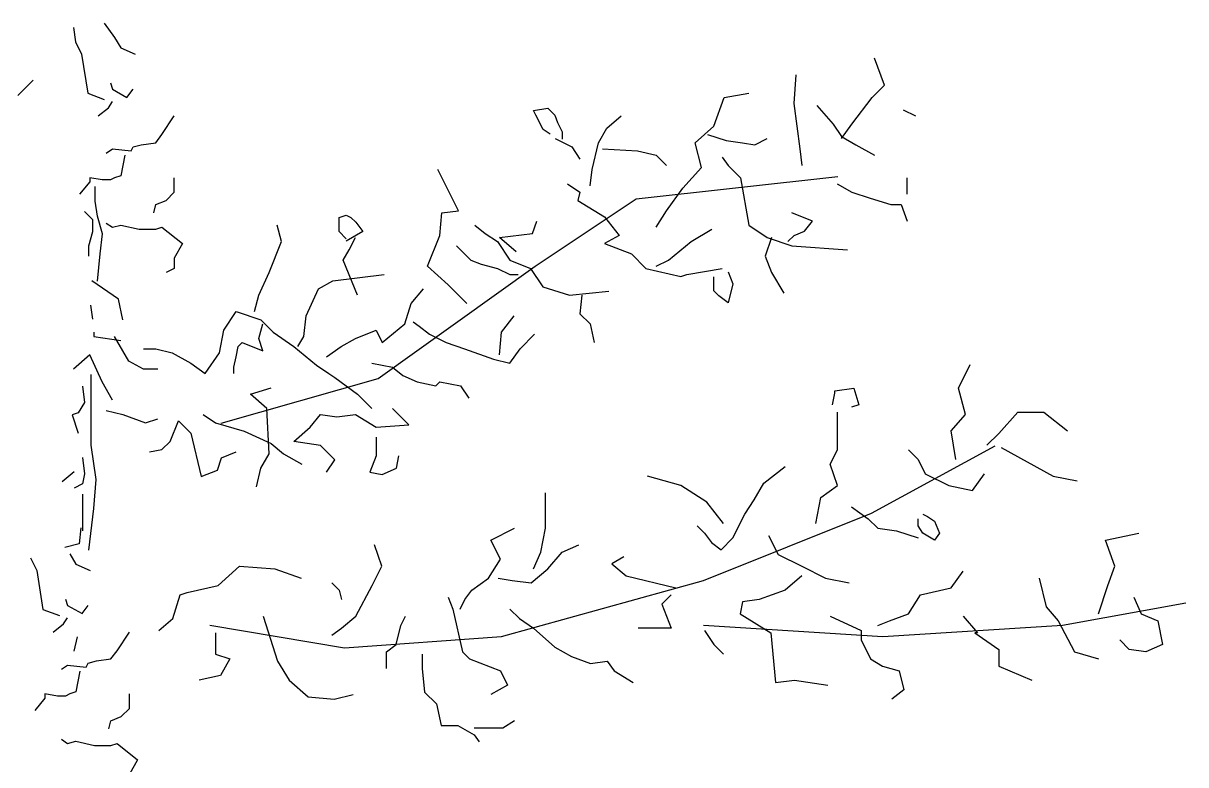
# Model space of a CAD drawing. Header units: millimetres. Extents: x 87938 to 265635, y 330093 to 434310.
# Drawn here: x 259083 to 261757, y 354488 to 356195 of the extents above; entities that cross this region are included whole.
import ezdxf

# ---------------------------------------------------------------- set-up
doc = ezdxf.new("R2010")
doc.units = ezdxf.units.MM

# ---------------------------------------------------------------- blocks, each defined once
blk = doc.blocks.new('A$C51134F3F')
for p, q in [((2705.7, 7226.1), (2710.4, 7192.9)), ((2776.8, 7235.5), (2800.4, 7202.4)), ((2800.4, 7202.4), (2814.7, 7178.7)), ((2710.4, 7192.9), (2724.6, 7164.4)), ((2814.7, 7178.7), (2847.8, 7164.4)), ((2724.6, 7164.4), (2738.9, 7074.4)), ((4572.3, 7093.3), (4548.6, 7154.9)), ((4363.9, 7050.6), (4368.6, 7117)), ((2577.6, 7069.4), (2613, 7104.8)), ((2791, 7098.1), (2795.7, 7083.8)), ((4543.9, 7064.9), (4572.3, 7093.3)), ((2738.9, 7074.4), (2776.8, 7060.1)), ((2795.7, 7083.8), (2828.9, 7064.9)), ((2828.9, 7064.9), (2843.1, 7083.8)), ((4179.1, 6998.5), (4202.8, 7064.9)), ((4202.8, 7064.9), (4259.6, 7074.4)), ((4496.5, 7003.2), (4543.9, 7064.9)), ((2762.5, 7022.2), (2786.2, 7041.2)), ((2786.2, 7041.2), (2795.7, 7055.4)), ((3764.6, 7034.6), (3797.4, 7040.1)), ((3770.1, 7023.7), (3764.6, 7034.6)), ((3797.4, 7040.1), (3813.8, 7023.7)), ((4378.1, 6946.3), (4363.9, 7050.6)), ((4416, 7045.9), (4453.9, 7003.2)), ((4615, 7036.4), (4643.4, 7022.2)), ((2909.4, 6979.5), (2937.8, 7022.2)), ((3786.5, 6990.9), (3770.1, 7023.7)), ((3813.8, 7023.7), (3819.2, 7007.3)), ((3932.7, 6993.8), (3965.9, 7022.2)), ((3802.8, 6980), (3786.5, 6990.9)), ((3819.2, 7007.3), (3830.1, 6985.4)), ((3830.1, 6985.4), (3830.1, 6974.5)), ((3913.8, 6960.6), (3932.7, 6993.8)), ((4136.5, 6960.6), (4179.1, 6998.5)), ((4453.9, 7003.2), (4472.8, 6974.8)), ((4472.8, 6970), (4496.5, 7003.2)), ((2843.1, 6951.1), (2862, 6955.8)), ((2862, 6955.8), (2895.2, 6960.6)), ((2895.2, 6960.6), (2909.4, 6979.5)), ((3814.3, 6970), (3852.2, 6951.1)), ((3830.1, 6974.5), (3830.1, 6969.1)), ((3899.6, 6898.9), (3913.8, 6960.6)), ((4150.7, 6903.7), (4136.5, 6960.6)), ((4164.9, 6979.5), (4207.5, 6965.3)), ((4207.5, 6965.3), (4245.4, 6960.6)), ((4245.4, 6960.6), (4273.9, 6955.8)), ((4273.9, 6955.8), (4302.3, 6970)), ((4472.8, 6974.8), (4506, 6955.8)), ((4506, 6955.8), (4548.6, 6932.1)), ((2781.5, 6936.9), (2795.7, 6946.3)), ((2795.7, 6946.3), (2838.3, 6941.6)), ((2824.1, 6932.1), (2819.4, 6908.4)), ((2838.3, 6941.6), (2843.1, 6951.1)), ((3852.2, 6951.1), (3871.2, 6922.6)), ((3923.3, 6946.3), (4003.8, 6941.6)), ((4003.8, 6941.6), (4046.4, 6932.1)), ((4046.4, 6932.1), (4070.1, 6908.4)), ((4382.8, 6908.4), (4378.1, 6946.3)), ((2819.4, 6908.4), (2814.7, 6884.7)), ((4108, 6856.3), (4150.7, 6903.7)), ((4198.1, 6927.4), (4212.3, 6908.4)), ((4212.3, 6908.4), (4240.7, 6880)), ((2772, 6875.2), (2743.6, 6880)), ((2743.6, 6880), (2743.6, 6870.5)), ((2791, 6875.2), (2772, 6875.2)), ((2800.4, 6880), (2791, 6875.2)), ((2814.7, 6884.7), (2800.4, 6880)), ((2937.8, 6846.8), (2937.8, 6880)), ((3591.6, 6804.1), (3544.3, 6898.9)), ((3894.8, 6861), (3899.6, 6898.9)), ((4000.4, 6831.4), (4464.9, 6883.1)), ((4240.7, 6880), (4259.6, 6770.9)), ((4624.4, 6842), (4624.4, 6880)), ((2743.6, 6870.5), (2719.9, 6842)), ((2755.8, 6825.7), (2755.8, 6860.1)), ((3842.7, 6865.7), (3871.2, 6846.8)), ((4070.1, 6804.1), (4108, 6856.3)), ((4463.4, 6865.7), (4496.5, 6846.8)), ((2761.5, 6791.3), (2755.8, 6825.7)), ((2895.2, 6818.3), (2918.9, 6827.8)), ((2918.9, 6827.8), (2937.8, 6846.8)), ((3768.1, 6676.5), (4000.4, 6831.4)), ((3871.2, 6846.8), (3866.4, 6827.8)), ((3866.4, 6827.8), (3928, 6789.9)), ((4496.5, 6846.8), (4539.2, 6832.6)), ((4539.2, 6832.6), (4586.5, 6818.3)), ((2731.1, 6802.2), (2749.8, 6783.5)), ((2890.5, 6799.4), (2895.2, 6818.3)), ((3316.9, 6788.8), (3333.3, 6794.2)), ((3333.3, 6794.2), (3344.2, 6788.8)), ((3549, 6747.2), (3553.7, 6799.4)), ((3553.7, 6799.4), (3591.6, 6804.1)), ((4046.4, 6766.2), (4070.1, 6804.1)), ((4406.5, 6780.4), (4359.1, 6799.4)), ((4586.5, 6818.3), (4610.2, 6818.3)), ((4610.2, 6818.3), (4624.4, 6780.4)), ((2749.8, 6783.5), (2749.8, 6755.5)), ((2773, 6751.1), (2761.5, 6791.3)), ((2781.5, 6775.7), (2795.7, 6766.2)), ((2795.7, 6766.2), (2814.7, 6770.9)), ((2814.7, 6770.9), (2857.3, 6761.4)), ((3184.2, 6733), (3174.7, 6770.9)), ((3316.9, 6777.8), (3316.9, 6788.8)), ((3316.9, 6756), (3316.9, 6777.8)), ((3344.2, 6788.8), (3355.2, 6777.8)), ((3355.2, 6777.8), (3371.5, 6756)), ((3629.5, 6770.9), (3653.2, 6752)), ((3762.2, 6752), (3771.7, 6780.4)), ((3928, 6789.9), (3961.2, 6747.2)), ((4259.6, 6770.9), (4302.3, 6742.5)), ((4387.6, 6756.7), (4406.5, 6780.4)), ((2749.8, 6755.5), (2740.5, 6722.7)), ((2767.3, 6705.2), (2773, 6751.1)), ((2857.3, 6761.4), (2895.2, 6761.4)), ((2895.2, 6761.4), (2909.4, 6766.2)), ((2909.4, 6766.2), (2956.8, 6728.3)), ((3333.3, 6739.6), (3316.9, 6756)), ((3371.5, 6756), (3333.3, 6734.1)), ((3340.5, 6714), (3354.8, 6742.5)), ((3520.6, 6676.1), (3549, 6747.2)), ((3653.2, 6752), (3681.6, 6733)), ((3686.4, 6742.5), (3762.2, 6752)), ((3724.3, 6709.3), (3686.4, 6742.5)), ((3961.2, 6747.2), (3928, 6728.3)), ((4127, 6733), (4174.4, 6761.4)), ((4311.8, 6742.5), (4297.5, 6699.8)), ((4302.3, 6742.5), (4359.1, 6723.5)), ((4349.7, 6733), (4363.9, 6747.2)), ((4363.9, 6747.2), (4387.6, 6756.7)), ((2740.5, 6722.7), (2740.5, 6699.3)), ((2956.8, 6728.3), (2937.8, 6695.1)), ((3155.8, 6661.9), (3184.2, 6733)), ((3326.3, 6690.3), (3340.5, 6714)), ((3586.9, 6723.5), (3620.1, 6690.3)), ((3681.6, 6733), (3710.1, 6690.3)), ((3928, 6728.3), (3989.6, 6704.6)), ((4074.9, 6690.3), (4127, 6733)), ((4359.1, 6723.5), (4487, 6714)), ((2761.5, 6642), (2767.3, 6705.2)), ((2937.8, 6695.1), (2937.8, 6671.4)), ((3359.5, 6609.7), (3326.3, 6690.3)), ((3620.1, 6690.3), (3643.7, 6680.8)), ((3710.1, 6690.3), (3757.5, 6671.4)), ((3989.6, 6704.6), (4022.8, 6671.4)), ((4046.4, 6676.1), (4074.9, 6690.3)), ((4297.5, 6699.8), (4311.8, 6661.9)), ((2937.8, 6671.4), (2918.9, 6661.9)), ((3132.1, 6609.7), (3155.8, 6661.9)), ((3406.8, 6418.2), (3768.1, 6676.5)), ((3567.9, 6633.4), (3520.6, 6676.1)), ((3643.7, 6680.8), (3681.6, 6671.4)), ((3681.6, 6671.4), (3710.1, 6657.1)), ((3757.5, 6671.4), (3785.9, 6628.7)), ((4022.8, 6671.4), (4103.3, 6652.4)), ((4117.5, 6657.1), (4198.1, 6671.4)), ((4212.3, 6663.1), (4223.2, 6635.8)), ((4311.8, 6661.9), (4340.2, 6614.5)), ((2809.9, 6600.2), (2748.3, 6642.9)), ((3269.5, 6624), (3302.6, 6642.9)), ((3302.6, 6642.9), (3421.1, 6657.1)), ((3610.6, 6590.8), (3567.9, 6633.4)), ((3710.1, 6657.1), (3729, 6657.1)), ((4103.3, 6652.4), (4117.5, 6657.1)), ((4179.6, 6646.7), (4179.6, 6652.2)), ((4179.6, 6619.4), (4179.6, 6646.7)), ((4223.2, 6635.8), (4212.3, 6592.1)), ((3122.6, 6571.8), (3132.1, 6609.7)), ((3241, 6562.3), (3269.5, 6624)), ((3482.7, 6590.8), (3511.1, 6624)), ((3785.9, 6628.7), (3847.5, 6609.7)), ((3847.5, 6609.7), (3937.5, 6619.2)), ((3875.9, 6609.7), (3871.2, 6567.1)), ((4190.5, 6608.5), (4179.6, 6619.4)), ((4212.3, 6592.1), (4190.5, 6608.5)), ((2745.1, 6587), (2749.8, 6554.3)), ((2819.4, 6552.8), (2809.9, 6600.2)), ((3468.5, 6543.4), (3482.7, 6590.8)), ((3051.5, 6529.1), (3080, 6571.8)), ((3080, 6571.8), (3136.8, 6552.8)), ((3236.3, 6514.9), (3241, 6562.3)), ((3691.1, 6524.4), (3719.5, 6562.3)), ((3871.2, 6567.1), (3894.8, 6543.4)), ((3042.1, 6477), (3051.5, 6529.1)), ((3132.1, 6510.2), (3141.6, 6543.4)), ((3136.8, 6552.8), (3165.2, 6524.4)), ((3354.8, 6510.2), (3402.1, 6529.1)), ((3402.1, 6529.1), (3416.3, 6500.7)), ((3416.3, 6500.7), (3468.5, 6543.4)), ((3487.4, 6548.1), (3501.6, 6538.6)), ((3501.6, 6538.6), (3525.3, 6519.7)), ((3894.8, 6543.4), (3904.3, 6500.7)), ((2753.1, 6524.4), (2753.1, 6514.9)), ((2753.1, 6514.9), (2814.7, 6505.4)), ((2819.4, 6481.7), (2800.4, 6514.9)), ((3084.7, 6491.2), (3094.2, 6500.7)), ((3094.2, 6500.7), (3141.6, 6481.7)), ((3141.6, 6481.7), (3132.1, 6510.2)), ((3165.2, 6524.4), (3212.6, 6491.2)), ((3222.1, 6491.2), (3236.3, 6514.9)), ((3321.6, 6491.2), (3354.8, 6510.2)), ((3525.3, 6519.7), (3563.2, 6500.7)), ((3563.2, 6500.7), (3605.8, 6486.5)), ((3686.4, 6472.2), (3691.1, 6524.4)), ((3733.8, 6486.5), (3766.9, 6519.7)), ((2833.6, 6458), (2819.4, 6481.7)), ((2866.8, 6486.5), (2895.2, 6486.5)), ((2895.2, 6486.5), (2933.1, 6477)), ((2933.1, 6477), (2975.7, 6453.3)), ((3008.9, 6429.6), (3042.1, 6477)), ((3080, 6467.5), (3084.7, 6491.2)), ((3212.6, 6491.2), (3264.7, 6448.5)), ((3288.4, 6467.5), (3321.6, 6491.2)), ((3605.8, 6486.5), (3672.2, 6462.8)), ((3710.1, 6453.3), (3733.8, 6486.5)), ((2743.6, 6472.2), (2705.7, 6439.1)), ((2772, 6410.6), (2743.6, 6472.2)), ((2866.8, 6439.1), (2833.6, 6458)), ((2975.7, 6453.3), (3008.9, 6429.6)), ((3075.2, 6443.8), (3080, 6467.5)), ((3264.7, 6448.5), (3293.2, 6429.6)), ((3392.7, 6453.3), (3440, 6443.8)), ((3672.2, 6462.8), (3710.1, 6453.3)), ((4741.9, 6395.4), (4769.2, 6450)), ((2747, 6387.9), (2747, 6427.2)), ((2899.9, 6439.1), (2866.8, 6439.1)), ((3075.2, 6429.6), (3075.2, 6443.8)), ((3293.2, 6429.6), (3307.4, 6420.1)), ((3307.4, 6420.1), (3359.5, 6382.2)), ((3440, 6443.8), (3463.7, 6424.8)), ((3463.7, 6424.8), (3496.9, 6410.6)), ((2726.4, 6399.9), (2731.1, 6362.4)), ((2795.7, 6367.9), (2772, 6410.6)), ((3045.5, 6314.9), (3406.8, 6418.2)), ((3113.1, 6382.2), (3160.5, 6396.4)), ((3496.9, 6410.6), (3539.5, 6401.1)), ((3539.5, 6401.1), (3549, 6410.6)), ((3549, 6410.6), (3596.4, 6401.1)), ((3596.4, 6401.1), (3615.3, 6372.7)), ((4458, 6389.9), (4501.7, 6395.4)), ((4501.7, 6395.4), (4512.6, 6357.2)), ((4758.3, 6335.3), (4741.9, 6395.4)), ((2747, 6326.1), (2747, 6387.9)), ((3151, 6349), (3113.1, 6382.2)), ((3359.5, 6382.2), (3392.7, 6349)), ((4452.5, 6357.2), (4458, 6384.5)), ((4458, 6384.5), (4458, 6389.9)), ((2717.1, 6339.1), (2703.1, 6334.4)), ((2731.1, 6362.4), (2717.1, 6339.1)), ((2781.5, 6344.2), (2819.4, 6334.8)), ((3155.8, 6244.7), (3151, 6349)), ((3477.9, 6311), (3440, 6349)), ((4463.5, 6253.4), (4463.5, 6340.8)), ((4512.6, 6357.2), (4496.2, 6351.7)), ((4834.7, 6291.6), (4878.4, 6340.8)), ((4878.4, 6340.8), (4938.4, 6340.8)), ((4938.4, 6340.8), (4993, 6297.1)), ((2703.1, 6334.4), (2717.1, 6292.3)), ((2747, 6264.4), (2747, 6326.1)), ((2819.4, 6334.8), (2871.5, 6315.8)), ((2871.5, 6315.8), (2899.9, 6325.3)), ((2928.4, 6273.1), (2947.3, 6320.5)), ((2947.3, 6320.5), (2975.7, 6292.1)), ((3004.2, 6334.8), (3032.6, 6315.8)), ((3032.6, 6315.8), (3098.9, 6296.8)), ((3250.5, 6306.3), (3274.2, 6334.8)), ((3274.2, 6334.8), (3312.1, 6330)), ((3312.1, 6330), (3354.8, 6334.8)), ((3354.8, 6334.8), (3402.1, 6306.3)), ((4725.5, 6297.1), (4758.3, 6335.3)), ((2975.7, 6292.1), (2999.4, 6192.5)), ((3098.9, 6296.8), (3160.5, 6268.4)), ((3212.6, 6273.1), (3250.5, 6306.3)), ((3402.1, 6306.3), (3477.9, 6311)), ((4736.4, 6231.5), (4725.5, 6297.1)), ((4807.4, 6264.3), (4834.7, 6291.6)), ((2758.2, 6185.8), (2747, 6264.4)), ((2909.4, 6254.2), (2928.4, 6273.1)), ((3160.5, 6268.4), (3188.9, 6244.7)), ((3274.2, 6263.6), (3212.6, 6273.1)), ((3307.4, 6230.4), (3274.2, 6263.6)), ((3402.1, 6282.6), (3402.1, 6239.9)), ((4542.4, 6108.3), (4826.3, 6263.3)), ((4840.2, 6258.8), (4900.2, 6226)), ((2726.4, 6236.1), (2731.1, 6198.7)), ((2881, 6249.4), (2909.4, 6254.2)), ((3037.3, 6206.7), (3046.8, 6235.2)), ((3046.8, 6235.2), (3080, 6249.4)), ((3136.8, 6211.5), (3155.8, 6244.7)), ((3188.9, 6244.7), (3231.6, 6221)), ((3402.1, 6239.9), (3387.9, 6202)), ((3449.5, 6211.5), (3454.2, 6239.9)), ((4447.1, 6220.6), (4463.5, 6253.4)), ((4627.2, 6253.4), (4649.1, 6231.5)), ((2999.4, 6192.5), (3037.3, 6206.7)), ((3127.3, 6168.8), (3136.8, 6211.5)), ((3288.4, 6202), (3307.4, 6230.4)), ((3416.3, 6197.3), (3449.5, 6211.5)), ((4294.2, 6176.9), (4343.3, 6215.1)), ((4463.5, 6171.4), (4447.1, 6220.6)), ((4649.1, 6231.5), (4665.5, 6198.7)), ((4900.2, 6226), (4960.3, 6193.3)), ((2707.7, 6203.4), (2679.7, 6180)), ((2731.1, 6198.7), (2726.4, 6175.3)), ((2752.6, 6118.4), (2758.2, 6185.8)), ((3387.9, 6202), (3416.3, 6197.3)), ((4103.1, 6171.4), (4026.7, 6193.3)), ((4665.5, 6198.7), (4720.1, 6171.4)), ((4774.6, 6160.5), (4801.9, 6198.7)), ((4960.3, 6193.3), (5014.9, 6182.3)), ((2726.4, 6175.3), (2707.7, 6165.9)), ((2726.4, 6151.9), (2726.4, 6095.8)), ((3791.9, 6073.1), (3791.9, 6155)), ((4163.2, 6133.2), (4103.1, 6171.4)), ((4272.4, 6138.6), (4294.2, 6176.9)), ((4425.2, 6144.1), (4463.5, 6171.4)), ((4720.1, 6171.4), (4774.6, 6160.5)), ((4201.4, 6084), (4163.2, 6133.2)), ((4250.5, 6105.8), (4272.4, 6138.6)), ((4414.3, 6084), (4425.2, 6144.1)), ((2741.4, 6023), (2752.6, 6118.4)), ((4155.2, 5953.3), (4542.4, 6108.3)), ((4223.2, 6051.2), (4250.5, 6105.8)), ((4496.2, 6122.2), (4534.4, 6094.9)), ((4660, 6105.8), (4670.9, 6100.4)), ((4670.9, 6100.4), (4687.3, 6089.5)), ((2723.1, 6074.2), (2718.9, 6037.2)), ((2726.4, 6095.8), (2726.4, 6067.7)), ((3666.4, 6045.7), (3720.9, 6073.1)), ((3781, 6018.4), (3791.9, 6073.1)), ((4141.3, 6078.5), (4157.7, 6062.1)), ((4534.4, 6094.9), (4556.3, 6073.1)), ((4556.3, 6073.1), (4599.9, 6067.6)), ((4649.1, 6078.5), (4649.1, 6094.9)), ((4660, 6062.1), (4649.1, 6078.5)), ((4687.3, 6089.5), (4698.2, 6062.1)), ((3688.2, 6002), (3666.4, 6045.7)), ((4157.7, 6062.1), (4174.1, 6040.3)), ((4195.9, 6023.9), (4223.2, 6051.2)), ((4305.1, 6056.7), (4327, 6013)), ((4599.9, 6067.6), (4649.1, 6051.2)), ((4687.3, 6045.7), (4660, 6062.1)), ((4698.2, 6062.1), (4687.3, 6045.7)), ((5080.4, 6045.7), (5156.8, 6062.1)), ((5102.2, 5985.7), (5080.4, 6045.7)), ((2718.9, 6037.2), (2686, 6029)), ((3415.2, 5985.7), (3398.8, 6034.8)), ((3764.6, 5980.2), (3781, 6018.4)), ((3797.4, 5980.2), (3830.1, 6018.4)), ((3830.1, 6018.4), (3868.4, 6034.8)), ((4174.1, 6040.3), (4195.9, 6023.9)), ((2607.2, 6004.9), (2621.4, 5976.4)), ((2697.2, 6014.4), (2711.4, 5990.7)), ((3660.9, 5958.3), (3688.2, 6002)), ((3972.1, 6007.5), (3944.8, 5991.1)), ((4327, 6013), (4381.6, 5985.7)), ((2621.4, 5976.4), (2635.6, 5886.4)), ((2711.4, 5990.7), (2744.6, 5976.4)), ((3038.5, 5941.9), (3087.6, 5985.7)), ((3087.6, 5985.7), (3169.5, 5980.2)), ((3169.5, 5980.2), (3229.6, 5958.3)), ((3393.4, 5941.9), (3415.2, 5985.7)), ((3759.2, 5947.4), (3797.4, 5980.2)), ((3944.8, 5991.1), (3977.5, 5963.8)), ((4381.6, 5985.7), (4436.2, 5958.3)), ((4725.5, 5936.5), (4752.8, 5974.7)), ((5085.8, 5941.9), (5102.2, 5985.7)), ((2967.5, 5925.6), (3038.5, 5941.9)), ((3300.6, 5947.4), (3316.9, 5931)), ((3355.2, 5870.9), (3393.4, 5941.9)), ((3622.7, 5931), (3660.9, 5958.3)), ((3682.7, 5958.3), (3715.5, 5952.9)), ((3690.7, 5824.2), (4155.2, 5953.3)), ((3715.5, 5952.9), (3759.2, 5947.4)), ((3977.5, 5963.8), (4092.2, 5936.5)), ((4381.6, 5963.8), (4343.3, 5931)), ((4436.2, 5958.3), (4490.7, 5947.4)), ((4927.5, 5958.3), (4943.9, 5892.8)), ((5064, 5876.4), (5085.8, 5941.9)), ((2934.8, 5865.5), (2951.1, 5920.1)), ((2951.1, 5920.1), (2967.5, 5925.6)), ((3316.9, 5931), (3322.4, 5909.2)), ((3568.1, 5914.6), (3579, 5887.3)), ((3606.3, 5909.2), (3622.7, 5931)), ((4081.3, 5920.1), (4059.4, 5898.2)), ((4343.3, 5931), (4283.3, 5909.2)), ((4627.2, 5876.4), (4654.5, 5920.1)), ((4654.5, 5920.1), (4725.5, 5936.5)), ((5145.9, 5914.6), (5162.3, 5876.4)), ((2635.6, 5886.4), (2673.5, 5872.1)), ((2687.7, 5910.1), (2692.5, 5895.8)), ((2692.5, 5895.8), (2725.6, 5876.9)), ((2725.6, 5876.9), (2739.8, 5895.8)), ((3579, 5887.3), (3600.8, 5789)), ((3595.4, 5887.3), (3606.3, 5909.2)), ((3710, 5887.3), (3731.9, 5865.5)), ((4059.4, 5898.2), (4081.3, 5843.6)), ((4245.1, 5903.7), (4239.6, 5876.4)), ((4283.3, 5909.2), (4245.1, 5903.7)), ((4943.9, 5892.8), (4971.2, 5860)), ((4981.1, 5850), (5265, 5901.7)), ((2683, 5853.2), (2692.5, 5867.4)), ((2902, 5838.1), (2934.8, 5865.5)), ((3142.2, 5870.9), (3175, 5767.1)), ((3322.4, 5843.6), (3355.2, 5870.9)), ((3458.9, 5849.1), (3469.8, 5870.9)), ((3731.9, 5865.5), (3764.6, 5843.6)), ((4239.6, 5876.4), (4310.6, 5832.7)), ((4447.1, 5870.9), (4518, 5838.1)), ((4556.3, 5849.1), (4583.6, 5860)), ((4583.6, 5860), (4627.2, 5876.4)), ((4752.8, 5870.9), (4785.6, 5832.7)), ((4971.2, 5860), (5009.4, 5789)), ((5162.3, 5876.4), (5200.5, 5860)), ((5200.5, 5860), (5211.4, 5805.4)), ((2659.3, 5834.2), (2683, 5853.2)), ((2806.2, 5791.5), (2834.6, 5834.2)), ((3019.6, 5850), (3329.3, 5798.4)), ((3033, 5832.7), (3033, 5783.5)), ((3300.6, 5827.2), (3322.4, 5843.6)), ((3448, 5805.4), (3458.9, 5849.1)), ((3764.6, 5843.6), (3813.8, 5799.9)), ((4081.3, 5843.6), (4004.8, 5843.6)), ((4155.2, 5850), (4568.2, 5824.2)), ((4157.7, 5838.1), (4179.6, 5805.4)), ((4310.6, 5832.7), (4321.5, 5717.9)), ((4518, 5838.1), (4518, 5816.3)), ((4568.2, 5824.2), (4981.1, 5850)), ((4785.6, 5832.7), (4780.1, 5832.7)), ((4780.1, 5832.7), (4834.7, 5794.4)), ((2714.8, 5823.1), (2706.6, 5790.2)), ((3329.3, 5798.4), (3690.7, 5824.2)), ((3426.1, 5789), (3448, 5805.4)), ((4179.6, 5805.4), (4201.4, 5783.5)), ((4518, 5816.3), (4539.9, 5772.6)), ((5135, 5794.4), (5113.1, 5816.3)), ((5211.4, 5805.4), (5173.2, 5789)), ((2792, 5772.6), (2806.2, 5791.5)), ((3033, 5783.5), (3065.8, 5772.6)), ((3426.1, 5750.7), (3426.1, 5789)), ((3508, 5783.5), (3508, 5750.7)), ((3600.8, 5789), (3617.2, 5772.6)), ((3813.8, 5799.9), (3852, 5778)), ((3852, 5778), (3895.7, 5761.7)), ((4834.7, 5794.4), (4834.7, 5756.2)), ((5009.4, 5789), (5064, 5772.6)), ((5173.2, 5789), (5135, 5794.4)), ((2678.3, 5748.9), (2692.5, 5758.3)), ((2692.5, 5758.3), (2735.1, 5753.6)), ((2735.1, 5753.6), (2739.8, 5763.1)), ((2739.8, 5763.1), (2758.8, 5767.8)), ((2758.8, 5767.8), (2792, 5772.6)), ((3065.8, 5772.6), (3044, 5734.3)), ((3175, 5767.1), (3202.3, 5723.4)), ((3508, 5750.7), (3513.5, 5696.1)), ((3617.2, 5772.6), (3688.2, 5745.3)), ((3895.7, 5761.7), (3933.9, 5767.1)), ((3933.9, 5767.1), (3950.3, 5745.3)), ((4539.9, 5772.6), (4567.2, 5756.2)), ((4567.2, 5756.2), (4605.4, 5745.3)), ((4834.7, 5756.2), (4911.1, 5723.4)), ((2720.9, 5744.1), (2716.2, 5720.4)), ((3044, 5734.3), (2994.8, 5723.4)), ((3688.2, 5745.3), (3704.6, 5712.5)), ((3950.3, 5745.3), (3993.9, 5717.9)), ((4605.4, 5745.3), (4616.3, 5701.6)), ((2716.2, 5720.4), (2711.4, 5696.7)), ((3202.3, 5723.4), (3246, 5685.2)), ((3704.6, 5712.5), (3666.4, 5690.6)), ((4321.5, 5717.9), (4365.2, 5723.4)), ((4365.2, 5723.4), (4441.6, 5712.5)), ((4616.3, 5701.6), (4589, 5679.7)), ((2640.4, 5682.5), (2616.7, 5654)), ((2640.4, 5692), (2640.4, 5682.5)), ((2668.8, 5687.2), (2640.4, 5692)), ((2687.7, 5687.2), (2668.8, 5687.2)), ((2697.2, 5692), (2687.7, 5687.2)), ((2711.4, 5696.7), (2697.2, 5692)), ((2834.6, 5658.8), (2834.6, 5692)), ((3246, 5685.2), (3306, 5679.7)), ((3306, 5679.7), (3349.7, 5690.6)), ((3513.5, 5696.1), (3540.8, 5668.8)), ((2815.7, 5639.8), (2834.6, 5658.8)), ((3540.8, 5668.8), (3551.7, 5619.6)), ((2787.2, 5611.4), (2792, 5630.3)), ((2792, 5630.3), (2815.7, 5639.8)), ((3551.7, 5619.6), (3589.9, 5619.6)), ((3589.9, 5619.6), (3628.1, 5597.8)), ((3693.7, 5614.1), (3720.9, 5630.5)), ((3628.1, 5614.1), (3693.7, 5614.1)), ((3628.1, 5597.8), (3639.1, 5581.4)), ((2678.3, 5587.7), (2692.5, 5578.2)), ((2692.5, 5578.2), (2711.4, 5582.9)), ((2711.4, 5582.9), (2754.1, 5573.4)), ((2754.1, 5573.4), (2792, 5573.4)), ((2792, 5573.4), (2806.2, 5578.2)), ((2806.2, 5578.2), (2853.6, 5540.3)), ((2853.6, 5540.3), (2834.6, 5507.1))]:
    blk.add_line(p, q)

msp = doc.modelspace()

# ---------------------------------------------------------------- block references
msp.add_blockref('A$C51134F3F', (256492.4, 348959.3))

doc.saveas('drawing.dxf')
